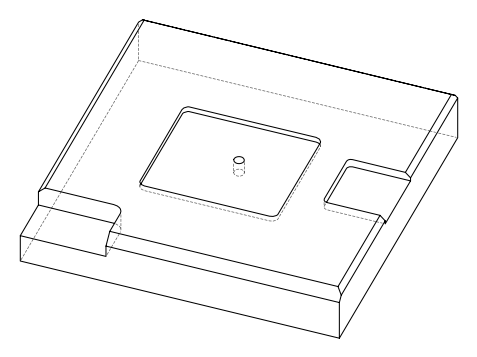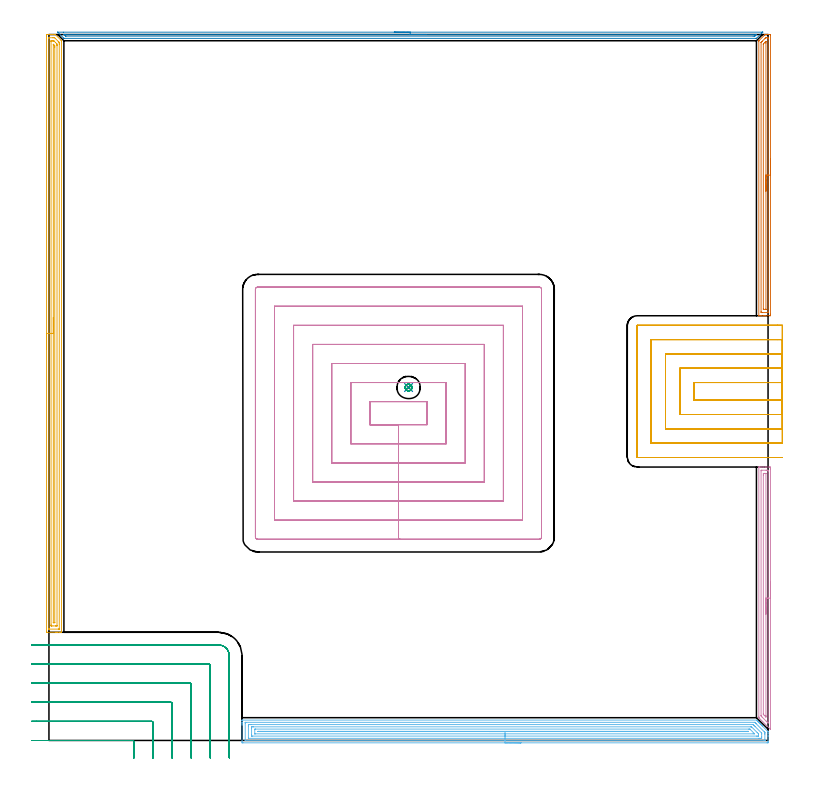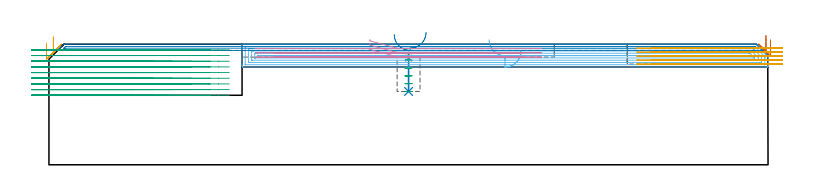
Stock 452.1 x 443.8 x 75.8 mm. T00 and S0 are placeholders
(PLAN: 11 operations, 5 tool changes, 91.3 min)
(1 SPOT_DRILL | STEP1POCKET | NXT0321_9005460120000 | 0.03 min | 827 mm3)
(2 DRILL_BLIND_HOLE_INTO_CENTER | STEP1POCKET | NXT0301_128 | 0.1 min | 2397 mm3)
(3 MILL_ROUGH_BLIND_HOLE_CONTOUR | STEP1POCKET | NXT0201_013 | Spiral | 0.46 min | 1606 mm3)
(4 AREA_MILL | FG_CHAMFER_SURFACE | UGT0205_001 | 4.07 min | 4635 mm3)
(5 AREA_MILL_1 | FG_CHAMFER_SURFACE_1 | UGT0205_001 | 12.19 min | 16845 mm3)
(6 AREA_MILL_2 | FG_CHAMFER_SURFACE_2 | UGT0205_001 | 15.96 min | 34275 mm3)
(7 AREA_MILL_3 | FG_CHAMFER_SURFACE_3 | UGT0205_001 | 4.41 min | 4847 mm3)
(8 AREA_MILL_4 | FG_CHAMFER_SURFACE_4 | UGT0205_001 | 7.19 min | 3304 mm3)
(9 MILL_CORNER_NOTCH_RECTANGULAR | CORNER_NOTCH_RECTANGULAR | NXT0201_012 | Follow Part, ap 4, ae 75% | 16.05 min | 262582 mm3)
(10 MILL_RECTANGULAR_POCKET | POCKET_RECTANGULAR_STRAIGHT | NXT0201_012 | Follow Part, ap 4, ae 75% | 17.04 min | 274958 mm3)
(11 MILL_SLOT | SLOT_PARTIAL_RECTANGULAR | NXT0201_011 | Follow Part, ap 3, ae 75% | 13.79 min | 104764 mm3)
(TOOL NXT0321_9005460120000 | NC Spot Drill, 142deg, 12mm, Carbide, Uncoated | D12 PA142 FL30 Z2)
(TOOL NXT0301_128 | Carbide Drill 12mm [861.1-1200-036A1-GP GC34] | D12 PA150 FL37.4 Z2)
(TOOL NXT0201_013 | ENDMILL 10mm | D10 FL30 Z4)
(TOOL UGT0205_001 | Chamfer Mill 20 x 3 x 45 deg. | D20 FL50 Z2)
(TOOL NXT0201_012 | ENDMILL 16mm [2P460-1600-NA 1630] | D16 FL38 Z6)
(TOOL NXT0201_011 | ENDMILL 12mm [2P460-1200-NA 1630] | D12 FL38 Z6)
(OP 1 SPOT_DRILL)
G17 G21 G94 G90
T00 M6
G54
G17 G0 G90 X226.1 Y221.9 S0 M3
G43 Z85.8 H0
G94 G81 G98 Z67.08 F250. R70.7
G80
M5
M2
(OP 2 DRILL_BLIND_HOLE_INTO_CENTER)
G17 G21 G94 G90
T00 M6
G54
G17 G0 G90 X226.1 Y221.9 S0 M3
G43 Z85.8 H1
G94 G81 G98 Z46.1 F250. R69.7
G80
M5
M2
(OP 3 MILL_ROUGH_BLIND_HOLE_CONTOUR)
G17 G21 G94 G90
T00 M6
G54
G17 G0 G90 X226.1 Y221.9 S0 M3
G43 Z85.8 H0
Z65.78
G94 G3 X226.452 Y223.748 R0.957 F250.
X224.054 Y222.71 R1.848
X225.29 Y219.854 R2.2
X224.054 Y222.71 R-2.2
X224.672 Y221.282 R1.1
X226.1 Y221.9 R1.1
G0 Z60.86
G3 X226.452 Y223.748 R0.957
X224.054 Y222.71 R1.848
X225.29 Y219.854 R2.2
X224.054 Y222.71 R-2.2
X224.672 Y221.282 R1.1
X226.1 Y221.9 R1.1
G0 Z55.94
G3 X226.452 Y223.748 R0.957
X224.054 Y222.71 R1.848
X225.29 Y219.854 R2.2
X224.054 Y222.71 R-2.2
X224.672 Y221.282 R1.1
X226.1 Y221.9 R1.1
G0 Z51.02
G3 X226.452 Y223.748 R0.957
X224.054 Y222.71 R1.848
X225.29 Y219.854 R2.2
X224.054 Y222.71 R-2.2
X224.672 Y221.282 R1.1
X226.1 Y221.9 R1.1
G0 Z46.1
G3 X226.452 Y223.748 R0.957
X224.054 Y222.71 R1.848
X225.29 Y219.854 R2.2
X224.054 Y222.71 R-2.2
X224.672 Y221.282 R1.1
X226.1 Y221.9 R1.1
G0 Z85.8
M5
M2
(OP 4 AREA_MILL)
G17 G21 G94 G90
T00 M6
G54
G17 G0 G90 X453.6 Y99.45 S1061 M3
G43 Z85.8 H0
Z78.5
G94 G1 Y99.412 Z77.628 F250.
Y99.298 Z76.764
Y99.109 Z75.912
Y98.847 Z75.08
Y98.513 Z74.274
Y98.11 Z73.5
Y97.642 Z72.764
Y97.11 Z72.072
Y96.521 Z71.429
Y95.878 Z70.84
Y95.186 Z70.308
Y94.45 Z69.84
Y93.676 Z69.437
Y92.87 Z69.103
Y92.038 Z68.841
Y91.186 Z68.652
Y90.322 Z68.538
Y89.45 Z68.5
Y7.531
X453.599 Y7.183 Z68.501
X453.598 Y7.134 Z68.502
X453.591 Y7.013 Z68.505
X453.502 Y7.099 Z68.596
X453.416 Y7.183 Z68.682
X446.412 Y14.188 Z75.688
X446.336 Y14.266 Z75.763
X446.307 Y14.3 Z75.793
X446.3 Y14.784 Z75.8
Y171.717
X446.303 Y171.891 Z75.788
X446.34 Y171.9 Z75.751
X446.744 Z75.356
X447.004 Z75.096
X447.73 Z74.365
X448.981 Z73.116
X450.394 Z71.702
X451.02 Z71.077
X452.795 Z69.302
X453.058 Y171.898 Z69.039
X453.592 Y171.892 Z68.506
X453.594 Y171.81 Z68.503
X453.599 Y171.27 Z68.501
X453.6 Y170.724 Z68.5
Y89.45
X452.186 Z69.914
X452.185 Y11.191 Z69.915
X452.17 Y10.892 Z69.93
X451.845 Y11.207 Z70.255
X451.282 Y11.768 Z70.818
X450.948 Y12.101 Z71.152
X448.268 Y14.784 Z73.832
X447.73 Y15.332 Z74.37
X447.715 Y15.678 Z74.385
X447.714 Y15.694 Z74.386
X447.715 Y169.497 Z74.385
X447.73 Y169.89 Z74.37
X448.204 Y169.898 Z73.896
X450.866 Y169.9 Z71.234
X451.282 Z70.818
X451.756 Y169.898 Z70.344
X452.17 Y169.89 Z69.93
X452.185 Y169.482 Z69.915
X452.186 Y169.466 Z69.914
Y89.45
X450.772 Z71.328
X450.771 Y15.678 Z71.329
X450.77 Y15.299 Z71.33
X450.766 Y14.784 Z71.334
X450.765 Y14.754 Z71.335
X450.724 Y14.784 Z71.376
X450.394 Y15.108 Z71.706
X449.821 Y15.678 Z72.279
X449.506 Y15.994 Z72.594
X449.219 Y16.285 Z72.881
X449.149 Y16.361 Z72.951
X449.135 Y16.378 Z72.965
X449.133 Y16.4 Z72.967
X449.13 Y16.445 Z72.97
X449.129 Y16.572 Z72.971
X449.128 Y16.952 Z72.972
X449.129 Y166.799 Z72.971
X449.13 Y167.178 Z72.97
X449.133 Y167.693 Z72.967
X449.135 Y167.874 Z72.965
X449.309 Y167.891 Z72.791
X449.506 Y167.896 Z72.594
X450.189 Y167.9 Z71.911
X450.394 Y167.898 Z71.706
X450.599 Y167.895 Z71.501
X450.735 Y167.89 Z71.365
X450.765 Y167.883 Z71.335
X450.767 Y167.865 Z71.333
X450.769 Y167.82 Z71.331
X450.771 Y167.693 Z71.329
X450.772 Y89.45 Z71.328
Y88.578 Z71.367
Y87.714 Z71.48
Y86.862 Z71.669
Y86.03 Z71.932
Y85.224 Z72.265
Y84.45 Z72.668
Y83.714 Z73.137
Y83.022 Z73.668
Y82.379 Z74.257
Y81.79 Z74.901
Y81.258 Z75.593
Y80.79 Z76.328
Y80.387 Z77.102
Y80.053 Z77.908
Y79.791 Z78.74
Y79.602 Z79.592
Y79.488 Z80.457
Y79.45 Z81.328
G0 Z85.8
M5
M2
(OP 5 AREA_MILL_1)
G17 G21 G94 G90
T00 M6
G54
G17 G0 G90 X-1.5 Y245.9 S1061 M3
G43 Z85.8 H0
Z76.4
G94 G1 Y245.938 Z75.528 F250.
Y246.052 Z74.664
Y246.241 Z73.812
Y246.503 Z72.98
Y246.837 Z72.174
Y247.24 Z71.4
Y247.708 Z70.664
Y248.24 Z69.972
Y248.829 Z69.329
Y249.472 Z68.74
Y250.164 Z68.208
Y250.9 Z67.74
Y251.674 Z67.337
Y252.48 Z67.003
Y253.312 Z66.741
Y254.164 Z66.552
Y255.028 Z66.438
Y255.9 Z66.4
Y442.623
X-1.499 Y443.174 Z66.401
X-1.497 Y443.513 Z66.402
X-1.493 Y443.79 Z66.404
X-1.165 Y443.8 Z66.731
X0.581 Z68.476
X1.978 Z69.874
X2.327 Z70.222
X3.374 Z71.274
X3.965 Z71.863
X4.003 Y443.798 Z71.901
X7.565 Y440.235 Z75.465
X7.755 Y440.046 Z75.651
X7.895 Y439.903 Z75.791
X7.9 Y439.599 Z75.8
Y68.179
X7.897 Y68.01 Z75.788
X7.769 Y68.003 Z75.661
X7.632 Y68. Z75.532
X7.391 Z75.291
X6.692 Z74.587
X5.47 Z73.367
X4.946 Z72.841
X4.335 Z72.23
X-1.165 Z66.732
X-1.431 Y68.004 Z66.466
X-1.492 Y68.01 Z66.405
X-1.499 Y68.073 Z66.399
X-1.5 Y68.626 Z66.4
Y255.9
X-0.086 Z67.814
X-0.085 Y441.386 Z67.815
X-0.083 Y441.727 Z67.817
X-0.082 Y441.769 Z67.818
X-0.08 Y441.784 Z67.82
X-0.064 Y441.79 Z67.836
X0.042 Y441.795 Z67.942
X0.178 Y441.799 Z68.078
X2.327 Z70.227
X2.799 Y441.797 Z70.699
X3.2 Y441.79 Z71.1
X3.575 Y441.763 Z71.475
X3.963 Y441.386 Z71.863
X5.819 Y439.531 Z73.719
X6.226 Y439.119 Z74.126
X6.431 Y438.907 Z74.331
X6.479 Y438.857 Z74.379
X6.481 Y438.802 Z74.381
X6.483 Y438.705 Z74.383
X6.486 Y438.023 Z74.386
Y437.811
X6.485 Y70.414 Z74.385
X6.483 Y70.073 Z74.383
X6.481 Y70.031 Z74.381
X6.48 Y70.016 Z74.38
X6.464 Y70.01 Z74.364
X6.358 Y70.005 Z74.258
X6.222 Y70.001 Z74.122
X0.111 Z68.011
X-0.04 Y70.004 Z67.86
X-0.072 Y70.008 Z67.828
X-0.079 Y70.012 Z67.821
X-0.082 Y70.023 Z67.818
X-0.084 Y70.058 Z67.816
X-0.085 Y70.202 Z67.815
X-0.086 Y70.414 Z67.814
Y255.9
X1.328 Z69.228
X1.329 Y439.599 Z69.229
X1.331 Y439.725 Z69.231
X1.334 Y439.768 Z69.234
X1.337 Y439.79 Z69.237
X1.356 Y439.792 Z69.256
X1.454 Y439.795 Z69.354
X2.13 Y439.8 Z70.03
X2.327 Y439.799 Z70.227
X3.008 Y439.795 Z70.908
X3.1 Y439.789 Z71.
X3.2 Y439.696 Z71.1
X3.301 Y439.599 Z71.201
X4.073 Y438.828 Z71.973
X4.196 Y438.705 Z72.096
X4.946 Y437.943 Z72.846
X5.064 Y437.811 Z72.964
X5.067 Y437.687 Z72.967
X5.071 Y436.917 Z72.971
Y436.789
Y72.202
X5.069 Y72.076 Z72.969
X5.066 Y72.032 Z72.966
X5.063 Y72.01 Z72.963
X5.044 Y72.008 Z72.944
X4.946 Y72.005 Z72.846
X4.27 Y72. Z72.17
X4.073 Z71.973
X2.524 Z70.424
X1.65 Z69.55
X1.454 Y72.003 Z69.354
X1.388 Y72.006 Z69.288
X1.342 Y72.009 Z69.242
X1.335 Y72.074 Z69.235
X1.332 Y72.202 Z69.232
X1.33 Y72.329 Z69.23
X1.328 Y73.095 Z69.228
Y255.9
X2.743 Z70.643
Y437.385
X2.745 Y437.541 Z70.645
X2.747 Y437.665 Z70.647
X2.749 Y437.688 Z70.649
X2.789 Y437.652 Z70.689
X2.879 Y437.567 Z70.779
X3.2 Y437.249 Z71.1
X3.53 Y436.917 Z71.43
X3.643 Y436.796 Z71.543
X3.65 Y436.682 Z71.55
X3.654 Y436.452 Z71.554
X3.656 Y436.023 Z71.556
X3.657 Y435.555 Z71.557
Y74.259
X3.655 Y74.134 Z71.555
X3.653 Y74.052 Z71.553
X3.651 Y74.011 Z71.551
X3.189 Y74. Z71.089
X2.773 Y74.008 Z70.673
X2.752 Y74.01 Z70.652
X2.749 Y74.023 Z70.649
X2.745 Y74.057 Z70.645
X2.743 Y74.102 Z70.643
Y74.145
Y255.9
Y256.772 Z70.681
Y257.636 Z70.795
Y258.488 Z70.983
Y259.32 Z71.246
Y260.126 Z71.58
Y260.9 Z71.982
Y261.636 Z72.451
Y262.328 Z72.982
Y262.971 Z73.572
Y263.56 Z74.215
Y264.092 Z74.907
Y264.56 Z75.643
Y264.963 Z76.416
Y265.297 Z77.222
Y265.559 Z78.054
Y265.748 Z78.906
Y265.862 Z79.771
Y265.9 Z80.643
G0 Z85.8
M5
M2
(OP 6 AREA_MILL_2)
G17 G21 G94 G90
T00 M6
G54
G17 G0 G90 X296.75 Y-1.5 S1061 M3
G43 Z85.8 H0
Z71.5
G94 G1 X296.712 Z70.628 F250.
X296.598 Z69.764
X296.409 Z68.912
X296.147 Z68.08
X295.813 Z67.274
X295.41 Z66.5
X294.942 Z65.764
X294.41 Z65.072
X293.821 Z64.429
X293.178 Z63.84
X292.486 Z63.309
X291.75 Z62.84
X290.976 Z62.437
X290.17 Z62.103
X289.338 Z61.841
X288.486 Z61.652
X287.622 Z61.538
X286.75 Z61.5
X122.012 Y-1.499 Z61.501
X121.505 Y-1.494 Z61.504
X121.409 Y-1.492 Z61.506
X121.404 Y-0.991 Z62.006
X121.4 Y-0.385 Z62.612
Y9.635 Z72.629
Y10.193 Z73.19
Y10.52 Z73.517
Y11.078 Z74.075
Y11.406 Z74.401
Y12.424 Z75.424
X121.408 Y12.777 Z75.768
X121.41 Y12.797 Z75.788
X121.565 Y12.8 Z75.8
X444.788 Y12.801 Z75.799
X444.865 Y12.735 Z75.735
X445.31 Y12.292 Z75.288
X445.379 Y12.222 Z75.221
X445.536 Y12.065 Z75.064
X445.605 Y11.996 Z74.993
X445.671 Y11.929 Z74.928
X445.833 Y11.767 Z74.766
X445.9 Y11.701 Z74.698
X445.964 Y11.636 Z74.635
X446.131 Y11.469 Z74.468
X446.196 Y11.406 Z74.403
X446.257 Y11.344 Z74.343
X446.429 Y11.172 Z74.171
X446.491 Y11.111 Z74.107
X446.55 Y11.051 Z74.05
X446.726 Y10.874 Z73.873
X446.786 Y10.816 Z73.812
X446.842 Y10.758 Z73.757
X447.024 Y10.577 Z73.576
X447.081 Y10.52 Z73.517
X447.135 Y10.465 Z73.464
X447.322 Y10.279 Z73.278
X447.376 Y10.225 Z73.222
X447.428 Y10.173 Z73.171
X447.619 Y9.981 Z72.98
X447.671 Y9.93 Z72.927
X447.721 Y9.88 Z72.879
X447.917 Y9.684 Z72.683
X447.966 Y9.635 Z72.632
X448.013 Y9.587 Z72.586
X448.214 Y9.386 Z72.385
X448.262 Y9.34 Z72.337
X448.306 Y9.294 Z72.293
X448.512 Y9.088 Z72.087
X448.557 Y9.045 Z72.042
X451.786 Y5.814 Z68.814
X451.951 Y5.65 Z68.647
X452.084 Y5.515 Z68.513
X452.098 Y5.493 Z68.49
X452.1 Y5.429 Z68.427
Y5.417 Z68.415
Y4.322 Z67.316
Y3.109 Z66.105
Y2.551 Z65.545
Y-0.712 Z62.284
X452.097 Y-0.991 Z62.005
X452.092 Y-1.491 Z61.506
X451.995 Y-1.494 Z61.504
X451.488 Y-1.5 Z61.5
X286.75
Y-0.086 Z62.914
X123.576 Y-0.085 Z62.915
X123.475 Y-0.083 Z62.917
X123.426 Y-0.081 Z62.919
X123.41 Y-0.079 Z62.921
X123.408 Y-0.062 Z62.938
X123.404 Y0.044 Z63.044
X123.4 Y0.288 Z63.288
Y10.914 Z73.914
X123.404 Y11.309 Z74.309
X123.408 Y11.361 Z74.361
X123.412 Y11.38 Z74.38
X123.418 Y11.381 Z74.381
X123.47 Y11.384 Z74.384
X123.579 Y11.385 Z74.385
X123.797 Y11.386 Z74.386
X443.473 Y11.385 Z74.385
X443.69 Y11.381 Z74.381
X443.742 Y11.379 Z74.379
X443.781 Y11.357 Z74.357
X443.855 Y11.288 Z74.288
X444.054 Y11.094 Z74.094
X444.345 Y10.805 Z73.805
X444.63 Y10.52 Z73.52
X449.703 Y5.448 Z68.448
X449.941 Y5.207 Z68.207
X450.018 Y5.126 Z68.126
X450.076 Y5.062 Z68.062
X450.09 Y5.01 Z68.01
X450.097 Y4.817 Z67.817
X450.099 Y4.322 Z67.322
X450.1 Y3.928 Z66.928
Y0.78 Z63.78
Y0.386 Z63.386
X450.096 Y-0.009 Z62.991
X450.092 Y-0.061 Z62.939
X450.088 Y-0.08 Z62.92
X450.083 Y-0.081 Z62.919
X450.03 Y-0.084 Z62.916
X449.921 Y-0.085 Z62.915
X449.703 Y-0.086 Z62.914
X286.75
Y1.328 Z64.328
X125.583 Y1.329 Z64.329
X125.47 Y1.331 Z64.331
X125.43 Y1.333 Z64.333
X125.414 Y1.334 Z64.334
X125.41 Y1.363 Z64.363
X125.405 Y1.484 Z64.484
X125.401 Y1.665 Z64.665
X125.4 Y8.931 Z71.931
X125.404 Y9.635 Z72.635
X125.408 Y9.809 Z72.809
X125.423 Y9.964 Z72.964
X125.583 Y9.966 Z72.966
X126.138 Y9.97 Z72.97
X126.476 Y9.971 Z72.971
X127.03
X442.221
X442.559 Y9.969 Z72.969
X442.672 Y9.967 Z72.967
X442.71 Y9.965 Z72.965
X442.743 Y9.946 Z72.946
X442.808 Y9.884 Z72.884
X443.064 Y9.635 Z72.635
X443.452 Y9.248 Z72.248
X443.952 Y8.749 Z71.749
X447.917 Y4.782 Z67.782
X448.028 Y4.665 Z67.665
X448.081 Y4.608 Z67.608
X448.09 Y4.503 Z67.503
X448.096 Y4.322 Z67.322
X448.099 Y4.141 Z67.141
X448.1 Y2.369 Z65.369
X448.096 Y1.665 Z64.665
X448.093 Y1.491 Z64.491
X448.077 Y1.335 Z64.335
X447.917 Y1.334 Z64.334
X447.362 Y1.33 Z64.33
X447.024 Y1.329 Z64.329
X446.471 Y1.328 Z64.328
X286.75
Y2.743 Z65.743
X128.068
X127.503 Y2.747 Z65.747
X127.443 Y2.75 Z65.75
X127.41 Y2.753 Z65.753
X127.408 Y2.798 Z65.798
X127.404 Y3. Z66.
X127.4 Y3.405 Z66.405
Y7.864 Z70.864
X127.404 Y8.291 Z71.291
X127.409 Y8.505 Z71.505
X127.411 Y8.55 Z71.55
X127.463 Y8.553 Z71.553
X127.565 Y8.555 Z71.555
X128.262 Y8.557 Z71.557
X128.456
X440.968
X441.667 Y8.552 Z71.552
X441.684 Y8.55 Z71.55
X441.705 Y8.535 Z71.535
X441.754 Y8.492 Z71.492
X441.847 Y8.403 Z71.403
X445.238 Y5.013 Z68.013
X445.926 Y4.322 Z67.322
X446.022 Y4.222 Z67.222
X446.078 Y4.161 Z67.161
X446.09 Y4.107 Z67.107
X446.1 Y3.436 Z66.436
X446.096 Y3.009 Z66.009
X446.091 Y2.796 Z65.796
X446.089 Y2.749 Z65.749
X446.037 Y2.747 Z65.747
X445.935 Y2.745 Z65.745
X445.238 Y2.743 Z65.743
X445.045
X286.75
Y4.157 Z67.157
X129.881
X129.549 Y4.159 Z67.159
X129.454 Y4.162 Z67.162
X129.409 Y4.165 Z67.165
X129.406 Y4.174 Z67.174
X129.402 Y4.23 Z67.23
X129.401 Y4.322 Z67.322
Y6.734 Z69.734
X129.405 Y6.978 Z69.978
X129.41 Y7.132 Z70.132
X129.716 Y7.139 Z70.139
X129.882 Y7.142 Z70.142
X439.881 Y7.143 Z70.143
X440.612 Y7.139 Z70.139
X440.644 Y7.136 Z70.136
X440.717 Y7.076 Z70.076
X440.774 Y7.027 Z70.027
X443.452 Y4.349 Z67.349
X443.477 Y4.322 Z67.322
X443.612 Y4.164 Z67.164
X443.452 Y4.162 Z67.162
X442.725 Y4.157 Z67.157
X286.75
Y5.571 Z68.571
X132.2 Y5.572 Z68.572
X131.833 Y5.574 Z68.574
X131.459 Y5.578 Z68.578
X131.41 Y5.584 Z68.584
X131.405 Y5.632 Z68.632
X131.41 Y5.716 Z68.716
X131.483 Y5.722 Z68.722
X131.675 Y5.726 Z68.726
X131.833 Y5.728 Z68.728
X132.726 Y5.729 Z68.729
X438.988
X439.356 Y5.728 Z68.728
X439.514 Y5.725 Z68.725
X439.592 Y5.722 Z68.722
X439.624 Y5.716 Z68.716
X439.644 Y5.7 Z68.7
X439.701 Y5.649 Z68.649
X439.738 Y5.611 Z68.611
X439.758 Y5.587 Z68.587
X439.763 Y5.58 Z68.58
X439.751 Y5.578 Z68.578
X439.593 Y5.573 Z68.573
X439.513 Y5.572 Z68.572
X286.75 Y5.571 Z68.571
X285.878 Z68.609
X285.014 Z68.723
X284.162 Z68.912
X283.33 Z69.174
X282.524 Z69.508
X281.75 Z69.911
X281.014 Z70.38
X280.322 Z70.911
X279.679 Z71.5
X279.09 Z72.143
X278.558 Z72.835
X278.09 Z73.571
X277.687 Z74.345
X277.353 Z75.151
X277.091 Z75.983
X276.902 Z76.835
X276.788 Z77.7
X276.75 Z78.571
G0 Z85.8
M5
M2
(OP 7 AREA_MILL_3)
G17 G21 G94 G90
T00 M6
G54
G17 G0 G90 X453.6 Y365.4 S1061 M3
G43 Z85.8 H0
Z78.5
G94 G1 Y365.362 Z77.628 F250.
Y365.248 Z76.764
Y365.059 Z75.912
Y364.797 Z75.08
Y364.463 Z74.274
Y364.06 Z73.5
Y363.592 Z72.764
Y363.06 Z72.072
Y362.471 Z71.429
Y361.828 Z70.84
Y361.136 Z70.308
Y360.4 Z69.84
Y359.626 Z69.437
Y358.82 Z69.103
Y357.988 Z68.841
Y357.136 Z68.652
Y356.272 Z68.538
Y355.4 Z68.5
Y267.939
X453.599 Y267.591 Z68.501
X453.594 Y267.053 Z68.503
X453.591 Y267.008 Z68.505
X453.058 Y267. Z69.039
X450.394 Z71.701
X449.796 Z72.301
X449.506 Z72.591
X447.73 Z74.365
X447.149 Z74.95
X446.655 Z75.444
X446.332 Z75.759
X446.303 Y267.009 Z75.788
X446.3 Y267.146 Z75.8
Y439.643
X446.304 Y439.895 Z75.789
X446.395 Y439.996 Z75.703
X449.905 Y443.506 Z72.193
X450.191 Y443.79 Z71.908
X450.39 Y443.8 Z71.71
X451.282 Z70.817
X451.589 Z70.51
X452.17 Z69.926
X452.46 Z69.636
X453.058 Z69.039
X453.348 Z68.749
X453.591 Y443.798 Z68.505
X453.6 Y443.382 Z68.5
Y355.4
X452.186 Z69.914
X452.185 Y269.359 Z69.915
X452.17 Y269.01 Z69.93
X451.653 Y269.002 Z70.447
X448.618 Y269. Z73.482
X448.101 Y269.002 Z73.999
X447.73 Y269.01 Z74.37
X447.715 Y269.374 Z74.385
X447.714 Y269.39 Z74.386
X447.715 Y438.751 Z74.385
X447.716 Y438.765 Z74.384
X447.73 Y438.868 Z74.37
X448.113 Y439.259 Z73.987
X448.492 Y439.643 Z73.608
X450.275 Y441.426 Z71.825
X450.335 Y441.485 Z71.765
X450.394 Y441.543 Z71.706
X450.654 Y441.79 Z71.446
X450.911 Y441.798 Z71.189
X451.282 Y441.799 Z70.818
X451.799 Y441.798 Z70.301
X452.17 Y441.79 Z69.93
X452.185 Y441.426 Z69.915
Y441.41
X452.186 Y355.4 Z69.914
X450.772 Z71.328
X450.771 Y271.157 Z71.329
X450.77 Y271.063 Z71.33
X450.768 Y271.017 Z71.332
X450.766 Y271.012 Z71.334
X450.751 Y271.008 Z71.349
X450.707 Y271.004 Z71.393
X450.55 Y271. Z71.55
X449.349 Y271.002 Z72.751
X449.245 Y271.005 Z72.855
X449.162 Y271.01 Z72.938
X449.135 Y271.017 Z72.965
X449.134 Y271.032 Z72.966
X449.131 Y271.157 Z72.969
X449.129 Y271.536 Z72.971
Y437.604
X449.131 Y437.732 Z72.969
X449.133 Y437.795 Z72.967
X449.135 Y437.823 Z72.965
X449.165 Y437.86 Z72.935
X449.334 Y438.033 Z72.766
X450.223 Y438.923 Z71.877
X450.394 Y439.092 Z71.706
X450.673 Y439.362 Z71.427
X450.765 Y439.442 Z71.335
X450.768 Y439.346 Z71.332
X450.77 Y439.265 Z71.33
X450.771 Y438.751 Z71.329
X450.772 Y438.372 Z71.328
Y355.4
Y354.528 Z71.367
Y353.664 Z71.48
Y352.812 Z71.669
Y351.98 Z71.932
Y351.174 Z72.265
Y350.4 Z72.668
Y349.664 Z73.137
Y348.972 Z73.668
Y348.329 Z74.257
Y347.74 Z74.901
Y347.208 Z75.593
Y346.74 Z76.328
Y346.337 Z77.102
Y346.003 Z77.908
Y345.741 Z78.74
Y345.552 Z79.592
Y345.438 Z80.457
Y345.4 Z81.328
G0 Z85.8
M5
M2
(OP 8 AREA_MILL_4)
G17 G21 G94 G90
T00 M6
G54
G17 G0 G90 X217.1 Y445.3 S1061 M3
G43 Z85.8 H0
Z81.9
G94 G1 X217.138 Z81.028 F250.
X217.252 Z80.164
X217.441 Z79.312
X217.703 Z78.48
X218.037 Z77.674
X218.44 Z76.9
X218.909 Z76.164
X219.44 Z75.472
X220.029 Z74.829
X220.672 Z74.24
X221.364 Z73.708
X222.1 Z73.24
X222.874 Z72.837
X223.68 Z72.503
X224.512 Z72.241
X225.364 Z72.052
X226.229 Z71.938
X227.1 Z71.9
X448.605
X448.684 Y445.297 Z71.902
X448.686 Y445.295 Z71.903
X448.684 Y445.283 Z71.915
X448.091 Y444.691 Z72.509
X444.927 Y441.528 Z75.672
X444.795 Y441.404 Z75.79
X444.517 Y441.4 Z75.8
X9.683
X9.405 Y441.404 Z75.79
X9.271 Y441.529 Z75.671
X5.814 Y444.986 Z72.213
X5.663 Y445.136 Z72.061
X5.516 Y445.284 Z71.913
X5.514 Y445.295 Z71.903
X5.516 Y445.299 Z71.899
X5.595 Y445.3 Z71.9
X9.056
X227.1
Y443.886 Z73.314
X444.517
X444.606 Y443.885 Z73.315
X444.785 Y443.88 Z73.32
X444.819 Y443.879 Z73.321
X444.81 Y443.867 Z73.333
X444.783 Y443.836 Z73.364
X444.746 Y443.796 Z73.404
X444.632 Y443.682 Z73.518
X444.517 Y443.567 Z73.633
X444.184 Y443.236 Z73.964
X443.846 Y442.904 Z74.296
X443.772 Y442.833 Z74.367
X443.707 Y442.82 Z74.38
X442.731 Y442.814 Z74.386
X10.665 Y442.815 Z74.385
X10.576 Y442.817 Z74.383
X10.487 Y442.82 Z74.38
X10.437 Y442.824 Z74.376
X10.408 Y442.849 Z74.351
X10.35 Y442.904 Z74.296
X9.683 Y443.568 Z73.632
X9.46 Y443.796 Z73.404
X9.393 Y443.868 Z73.332
X9.505 Y443.879 Z73.321
X9.596 Y443.883 Z73.317
X9.683 Y443.885 Z73.315
X10.487 Y443.886 Z73.314
X227.1
X227.972 Z73.352
X228.837 Z73.466
X229.688 Z73.655
X230.52 Z73.917
X231.326 Z74.251
X232.1 Z74.654
X232.836 Z75.123
X233.528 Z75.654
X234.171 Z76.243
X234.761 Z76.886
X235.292 Z77.578
X235.76 Z78.314
X236.163 Z79.088
X236.497 Z79.894
X236.759 Z80.726
X236.948 Z81.578
X237.062 Z82.443
X237.1 Z83.314
G0 Z85.8
M5
M2
(OP 9 MILL_CORNER_NOTCH_RECTANGULAR)
G17 G21 G94 G90
T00 M6
G54
G17 G0 G90 X53.413 Y-11. S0 M3
G43 Z85.8 H1
Z72.233
G94 G1 X53.401 Y-8. F250.
X53.4 Y-7.746 F500.
Y-0.794
G3 X52.606 Y0. R0.8
G1 X-8.
X-11. F250.
G0 Z85.8
X65.417 Y-11.
Z72.233
G1 X65.401 Y-8.
X65.4 Y-7.746 F500.
Y11.205
G3 X64.605 Y12. R0.8
G1 X-8.
X-11. F250.
G0 Z85.8
X77.422 Y-11.
Z72.233
G1 X77.401 Y-8.
X77.4 Y-7.746 F500.
Y23.205
G3 X76.605 Y24. R0.8
G1 X-8.
X-11. F250.
G0 Z85.8
X89.433 Y-11.
Z72.233
G1 X89.401 Y-8.
G2 X89.4 Y-7.746 R24. F500.
G1 Y35.205
G3 X88.605 Y36. R0.8
G1 X-8.
X-11. F250.
G0 Z85.8
X101.466 Y-10.999
Z72.233
G1 X101.403 Y-8.
G2 X101.4 Y-7.746 R12. F500.
G1 Y47.205
G3 X100.605 Y48. R0.8
G1 X-8.
X-11. F250.
G0 Z85.8
X113.4 Y-10.746
Z72.233
G1 Y-7.746
Y53.3 F500.
G3 X106.7 Y60. R6.7
G1 X-8.
X-11. F250.
G0 Z85.8
X53.401 Y-11.
Z68.667
G1 X53.4 Y-8.
Y-0.794 F500.
G3 X52.606 Y0. R0.8
G1 X-8.
X-11. F250.
G0 Z85.8
X65.401 Y-11.
Z68.667
G1 X65.4 Y-8.
Y-0.794 F500.
Y11.205
G3 X64.605 Y12. R0.8
G1 X-8.
X-11. F250.
G0 Z85.8
X77.402 Y-11.
Z68.667
G1 X77.4 Y-8.
Y11.205 F500.
Y23.205
G3 X76.605 Y24. R0.8
G1 X-8.
X-11. F250.
G0 Z85.8
X89.402 Y-11.
Z68.667
G1 X89.4 Y-8.
Y23.205 F500.
Y35.205
G3 X88.605 Y36. R0.8
G1 X-8.
X-11. F250.
G0 Z85.8
X101.405 Y-11.
Z68.667
G1 X101.4 Y-8.
Y35.205 F500.
Y47.205
G3 X100.605 Y48. R0.8
G1 X-8.
X-11. F250.
G0 Z85.8
X113.4 Y-10.982
Z68.667
G1 Y-7.982
Y53.3 F500.
G3 X106.7 Y60. R6.7
G1 X-8.
X-11. F250.
G0 Z85.8
X53.4 Y-11.
Z65.1
G1 Y-8.
Y-0.794 F500.
G3 X52.606 Y0. R0.8
G1 X-8.
X-11. F250.
G0 Z85.8
X65.4 Y-11.
Z65.1
G1 Y-8.
Y11.205 F500.
G3 X64.605 Y12. R0.8
G1 X-8.
X-11. F250.
G0 Z85.8
X77.4 Y-11.
Z65.1
G1 Y-8.
Y23.205 F500.
G3 X76.605 Y24. R0.8
G1 X-8.
X-11. F250.
G0 Z85.8
X89.4 Y-11.
Z65.1
G1 Y-8.
Y35.205 F500.
G3 X88.605 Y36. R0.8
G1 X-8.
X-11. F250.
G0 Z85.8
X101.4 Y-11.
Z65.1
G1 Y-8.
Y47.205 F500.
G3 X100.605 Y48. R0.8
G1 X-8.
X-11. F250.
G0 Z85.8
X113.4 Y-11.
Z65.1
G1 Y-8.
Y53.3 F500.
G3 X106.7 Y60. R6.7
G1 X-8.
X-11. F250.
G0 Z85.8
X53.4 Y-11.
Z61.533
G1 Y-8.
Y-0.794 F500.
G3 X52.606 Y0. R0.8
G1 X-8.
X-11. F250.
G0 Z85.8
X65.4 Y-11.
Z61.533
G1 Y-8.
Y11.205 F500.
G3 X64.605 Y12. R0.8
G1 X-8.
X-11. F250.
G0 Z85.8
X77.4 Y-11.
Z61.533
G1 Y-8.
Y23.205 F500.
G3 X76.605 Y24. R0.8
G1 X-8.
X-11. F250.
G0 Z85.8
X89.4 Y-11.
Z61.533
G1 Y-8.
Y35.205 F500.
G3 X88.605 Y36. R0.8
G1 X-8.
X-11. F250.
G0 Z85.8
X101.4 Y-11.
Z61.533
G1 Y-8.
Y47.205 F500.
G3 X100.605 Y48. R0.8
G1 X-8.
X-11. F250.
G0 Z85.8
X113.4 Y-11.
Z61.533
G1 Y-8.
Y53.3 F500.
G3 X106.7 Y60. R6.7
G1 X-8.
X-11. F250.
G0 Z85.8
X53.4 Y-11.
Z57.967
G1 Y-8.
Y-0.794 F500.
G3 X52.606 Y0. R0.8
G1 X-8.
X-11. F250.
G0 Z85.8
X65.4 Y-11.
Z57.967
G1 Y-8.
Y11.205 F500.
G3 X64.605 Y12. R0.8
G1 X-8.
X-11. F250.
G0 Z85.8
X77.4 Y-11.
Z57.967
G1 Y-8.
Y23.205 F500.
G3 X76.605 Y24. R0.8
G1 X-8.
X-11. F250.
G0 Z85.8
X89.4 Y-11.
Z57.967
G1 Y-8.
Y35.205 F500.
G3 X88.605 Y36. R0.8
G1 X-8.
X-11. F250.
G0 Z85.8
X101.4 Y-11.
Z57.967
G1 Y-8.
Y47.205 F500.
G3 X100.605 Y48. R0.8
G1 X-8.
X-11. F250.
G0 Z85.8
X113.4 Y-11.
Z57.967
G1 Y-8.
Y53.3 F500.
G3 X106.7 Y60. R6.7
G1 X-8.
X-11. F250.
G0 Z85.8
X53.4 Y-11.
Z54.4
G1 Y-8.
Y-0.794 F500.
G3 X52.606 Y0. R0.8
G1 X-8.
X-11. F250.
G0 Z85.8
X65.4 Y-11.
Z54.4
G1 Y-8.
Y11.205 F500.
G3 X64.605 Y12. R0.8
G1 X-8.
X-11. F250.
G0 Z85.8
X77.4 Y-11.
Z54.4
G1 Y-8.
Y23.205 F500.
G3 X76.605 Y24. R0.8
G1 X-8.
X-11. F250.
G0 Z85.8
X89.4 Y-11.
Z54.4
G1 Y-8.
Y35.205 F500.
G3 X88.605 Y36. R0.8
G1 X-8.
X-11. F250.
G0 Z85.8
X101.4 Y-11.
Z54.4
G1 Y-8.
Y47.205 F500.
G3 X100.605 Y48. R0.8
G1 X-8.
X-11. F250.
G0 Z85.8
X113.4 Y-11.
Z54.4
G1 Y-8.
Y53.3 F500.
G3 X106.7 Y60. R6.7
G1 X-8.
X-11. F250.
G0 Z85.8
X53.4 Y-11.
Z50.833
G1 Y-8.
Y-0.794 F500.
G3 X52.606 Y0. R0.8
G1 X-8.
X-11. F250.
G0 Z85.8
X65.4 Y-11.
Z50.833
G1 Y-8.
Y11.205 F500.
G3 X64.605 Y12. R0.8
G1 X-8.
X-11. F250.
G0 Z85.8
X77.4 Y-11.
Z50.833
G1 Y-8.
Y23.205 F500.
G3 X76.605 Y24. R0.8
G1 X-8.
X-11. F250.
G0 Z85.8
X89.4 Y-11.
Z50.833
G1 Y-8.
Y35.205 F500.
G3 X88.605 Y36. R0.8
G1 X-8.
X-11. F250.
G0 Z85.8
X101.4 Y-11.
Z50.833
G1 Y-8.
Y47.205 F500.
G3 X100.605 Y48. R0.8
G1 X-8.
X-11. F250.
G0 Z85.8
X113.4 Y-11.
Z50.833
G1 Y-8.
Y53.3 F500.
G3 X106.7 Y60. R6.7
G1 X-8.
X-11. F250.
G0 Z85.8
X53.4 Y-11.
Z47.267
G1 Y-8.
Y-0.794 F500.
G3 X52.606 Y0. R0.8
G1 X-8.
X-11. F250.
G0 Z85.8
X65.4 Y-11.
Z47.267
G1 Y-8.
Y11.205 F500.
G3 X64.605 Y12. R0.8
G1 X-8.
X-11. F250.
G0 Z85.8
X77.4 Y-11.
Z47.267
G1 Y-8.
Y23.205 F500.
G3 X76.605 Y24. R0.8
G1 X-8.
X-11. F250.
G0 Z85.8
X89.4 Y-11.
Z47.267
G1 Y-8.
Y35.205 F500.
G3 X88.605 Y36. R0.8
G1 X-8.
X-11. F250.
G0 Z85.8
X101.4 Y-11.
Z47.267
G1 Y-8.
Y47.205 F500.
G3 X100.605 Y48. R0.8
G1 X-8.
X-11. F250.
G0 Z85.8
X113.4 Y-11.
Z47.267
G1 Y-8.
Y53.3 F500.
G3 X106.7 Y60. R6.7
G1 X-8.
X-11. F250.
G0 Z85.8
X53.4 Y-11.
Z43.7
G1 Y-8.
Y-0.794 F500.
G3 X52.606 Y0. R0.8
G1 X-8.
X-11. F250.
G0 Z85.8
X65.4 Y-11.
Z43.7
G1 Y-8.
Y11.205 F500.
G3 X64.605 Y12. R0.8
G1 X-8.
X-11. F250.
G0 Z85.8
X77.4 Y-11.
Z43.7
G1 Y-8.
Y23.205 F500.
G3 X76.605 Y24. R0.8
G1 X-8.
X-11. F250.
G0 Z85.8
X89.4 Y-11.
Z43.7
G1 Y-8.
Y35.205 F500.
G3 X88.605 Y36. R0.8
G1 X-8.
X-11. F250.
G0 Z85.8
X101.4 Y-11.
Z43.7
G1 Y-8.
Y47.205 F500.
G3 X100.605 Y48. R0.8
G1 X-8.
X-11. F250.
G0 Z85.8
X113.4 Y-11.
Z43.7
G1 Y-8.
Y53.3 F500.
G3 X106.7 Y60. R6.7
G1 X-8.
X-11. F250.
G0 Z85.8
M5
M2
(OP 10 MILL_RECTANGULAR_POCKET)
G17 G21 G94 G90
T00 M6
G54
G17 G0 G90 X201.8 Y201.823 S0 M3
G43 Z85.8 H1
Z78.8
G94 G1 Y198.5 Z77.91 F250.
X219.75 Z73.1
X237.7 F500.
Y213.
X201.8
Y198.5
X219.75
Y186.5
X249.7
Y225.
X189.8
Y186.5
X219.75
Y174.5
X261.7
Y237.
X177.8
Y174.5
X219.75
Y162.5
X273.7
Y249.
X165.8
Y162.5
X219.75
Y150.5
X285.7
Y261.
X153.8
Y150.5
X219.75
Y138.5
X297.7
Y273.
X141.8
Y138.5
X219.75
Y126.5
X308.3
G3 X309.7 Y127.9 R1.4
G1 Y283.6
G3 X308.3 Y285. R1.4
G1 X131.2
G3 X129.8 Y283.6 R1.4
G1 Y127.9
G3 X131.2 Y126.5 R1.4
G1 X219.75
X220.75
G0 X201.8 Y201.823 Z76.1
G1 Y198.5 Z75.21 F250.
X219.75 Z70.4
X237.7 F500.
Y213.
X201.8
Y198.5
X219.75
Y186.5
X249.7
Y225.
X189.8
Y186.5
X219.75
Y174.5
X261.7
Y237.
X177.8
Y174.5
X219.75
Y162.5
X273.7
Y249.
X165.8
Y162.5
X219.75
Y150.5
X285.7
Y261.
X153.8
Y150.5
X219.75
Y138.5
X297.7
Y273.
X141.8
Y138.5
X219.75
Y126.5
X308.3
G3 X309.7 Y127.9 R1.4
G1 Y283.6
G3 X308.3 Y285. R1.4
G1 X131.2
G3 X129.8 Y283.6 R1.4
G1 Y127.9
G3 X131.2 Y126.5 R1.4
G1 X219.75
X220.75
G0 X201.8 Y201.823 Z73.4
G1 Y198.5 Z72.51 F250.
X219.75 Z67.7
X237.7 F500.
Y213.
X201.8
Y198.5
X219.75
Y186.5
X249.7
Y225.
X189.8
Y186.5
X219.75
Y174.5
X261.7
Y237.
X177.8
Y174.5
X219.75
Y162.5
X273.7
Y249.
X165.8
Y162.5
X219.75
Y150.5
X285.7
Y261.
X153.8
Y150.5
X219.75
Y138.5
X297.7
Y273.
X141.8
Y138.5
X219.75
Y126.5
X308.3
G3 X309.7 Y127.9 R1.4
G1 Y283.6
G3 X308.3 Y285. R1.4
G1 X131.2
G3 X129.8 Y283.6 R1.4
G1 Y127.9
G3 X131.2 Y126.5 R1.4
G1 X219.75
X220.75
G0 Z85.8
M5
M2
(OP 11 MILL_SLOT)
G17 G21 G94 G90
T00 M6
G54
G17 G0 G90 X461.1 Y225. S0 M3
G43 Z85.8 H1
Z73.3
G94 G1 X458.1 F250.
X405.6 F500.
Y213.9
X458.1
X461.1 F250.
Y234.
X458.1
X396.6 F500.
Y204.9
X458.1
X461.1 F250.
Y243.
X458.1
X387.6 F500.
Y195.9
X458.1
X461.1 F250.
Y252.001
X458.1 Y252.
X378.6 F500.
Y186.9
X458.1
X461.1 Y186.899 F250.
X461.098 Y261.
X458.098
X369.9 F500.
G3 X369.6 Y260.7 R0.3
G1 Y178.2
G3 X369.9 Y177.9 R0.3
G1 X458.098
X461.098 F250.
G0 X461.1 Y225. Z70.8
G1 X458.1
X405.6 F500.
Y213.9
X458.1
X461.1 F250.
Y234.
X458.1
X396.6 F500.
Y204.9
X458.1
X461.1 F250.
Y243.
X458.1
X387.6 F500.
Y195.9
X458.1
X461.1 F250.
Y252.
X458.1
X378.6 F500.
Y186.9
X458.1
X461.1 F250.
Y261.
X458.1
X369.9 F500.
G3 X369.6 Y260.7 R0.3
G1 Y178.2
G3 X369.9 Y177.9 R0.3
G1 X458.1
X461.1 F250.
G0 Y225. Z68.3
G1 X458.1
X405.6 F500.
Y213.9
X458.1
X461.1 F250.
Y234.
X458.1
X396.6 F500.
Y204.9
X458.1
X461.1 F250.
Y243.
X458.1
X387.6 F500.
Y195.9
X458.1
X461.1 F250.
Y252.
X458.1
X378.6 F500.
Y186.9
X458.1
X461.1 F250.
Y261.
X458.1
X369.9 F500.
G3 X369.6 Y260.7 R0.3
G1 Y178.2
G3 X369.9 Y177.9 R0.3
G1 X458.1
X461.1 F250.
G0 Y225. Z65.8
G1 X458.1
X405.6 F500.
Y213.9
X458.1
X461.1 F250.
Y234.
X458.1
X396.6 F500.
Y204.9
X458.1
X461.1 F250.
Y243.
X458.1
X387.6 F500.
Y195.9
X458.1
X461.1 F250.
Y252.
X458.1
X378.6 F500.
Y186.9
X458.1
X461.1 F250.
Y261.
X458.1
X369.9 F500.
G3 X369.6 Y260.7 R0.3
G1 Y178.2
G3 X369.9 Y177.9 R0.3
G1 X458.1
X461.1 F250.
G0 Y225. Z63.3
G1 X458.1
X405.6 F500.
Y213.9
X458.1
X461.1 F250.
Y234.
X458.1
X396.6 F500.
Y204.9
X458.1
X461.1 F250.
Y243.
X458.1
X387.6 F500.
Y195.9
X458.1
X461.1 F250.
Y252.
X458.1
X378.6 F500.
Y186.9
X458.1
X461.1 F250.
Y261.
X458.1
X369.9 F500.
G3 X369.6 Y260.7 R0.3
G1 Y178.2
G3 X369.9 Y177.9 R0.3
G1 X458.1
X461.1 F250.
G0 Z85.8
M5
M2
